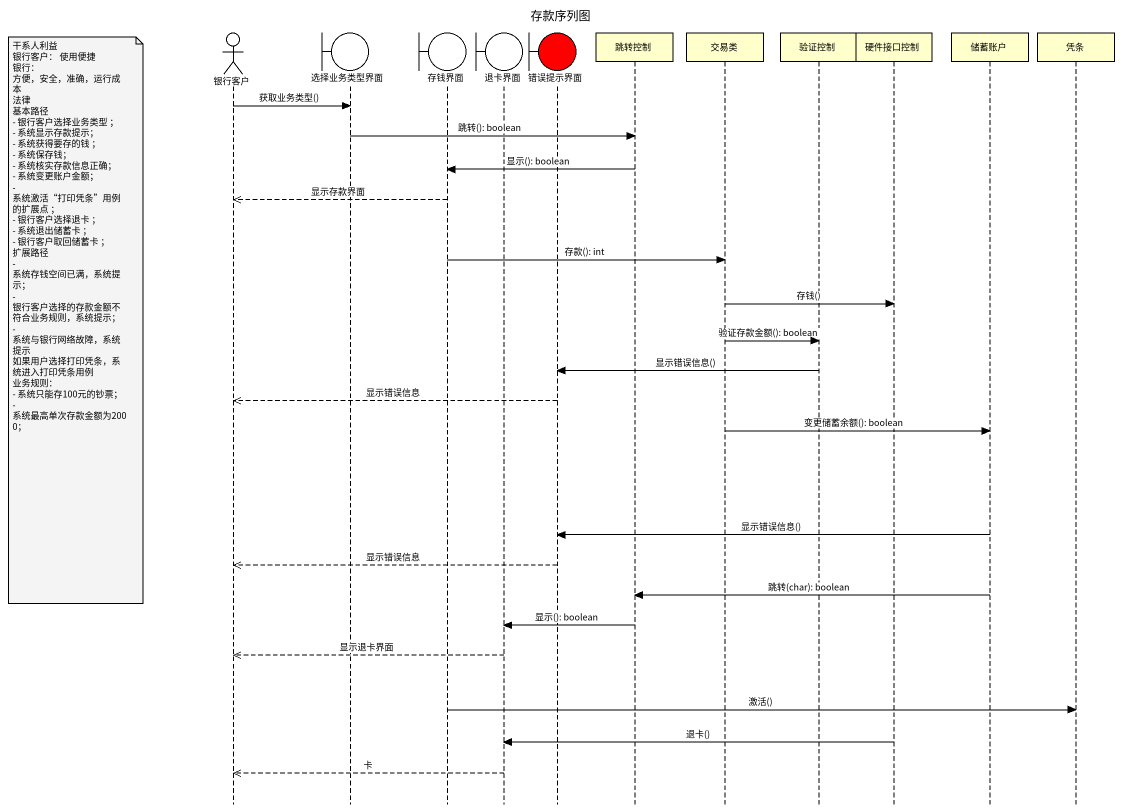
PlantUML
@startuml
title 存款序列图
hide footbox
actor 银行客户
boundary 选择业务类型界面
boundary 存钱界面
boundary 退卡界面
boundary 错误提示界面 #FF0000
participant 跳转控制
participant 交易类
participant 验证控制
participant 硬件接口控制
participant 储蓄账户
participant 凭条

银行客户 -> 选择业务类型界面 : 获取业务类型()
选择业务类型界面 -> 跳转控制 : 跳转(): boolean
跳转控制 -> 存钱界面 : 显示(): boolean
存钱界面 -->> 银行客户 : 显示存款界面
存钱界面 -> 交易类 : 存款(): int
交易类 -> 硬件接口控制 : 存钱()
note left of 银行客户
  干系人利益
  银行客户： 使用便捷
  银行： 方便，安全，准确，运行成本
  法律
  基本路径
  - 银行客户选择业务类型 ；
  - 系统显示存款提示；
  - 系统获得要存的钱 ；
  - 系统保存钱；
  - 系统核实存款信息正确；
  - 系统变更账户金额；
  - 系统激活“打印凭条”用例的扩展点 ；
  - 银行客户选择退卡 ；
  - 系统退出储蓄卡 ；
  - 银行客户取回储蓄卡 ；
  扩展路径
  - 系统存钱空间已满，系统提示；
  - 银行客户选择的存款金额不符合业务规则，系统提示；
  - 系统与银行网络故障，系统提示
  如果用户选择打印凭条，系统进入打印凭条用例
  业务规则：
  - 系统只能存100元的钞票；
  - 系统最高单次存款金额为2000；
end note
交易类 -> 验证控制 : 验证存款金额(): boolean
验证控制 -> 错误提示界面 : 显示错误信息()
错误提示界面 -->> 银行客户 : 显示错误信息
交易类 -> 储蓄账户 : 变更储蓄余额(): boolean
储蓄账户 -> 错误提示界面 : 显示错误信息()
错误提示界面 -->> 银行客户 : 显示错误信息
储蓄账户 -> 跳转控制 : 跳转(char): boolean
跳转控制 -> 退卡界面 : 显示(): boolean
退卡界面 -->> 银行客户 : 显示退卡界面
存钱界面 -> 凭条 : 激活()
硬件接口控制 -> 退卡界面 : 退卡()
退卡界面 -->> 银行客户 : 卡
@enduml
